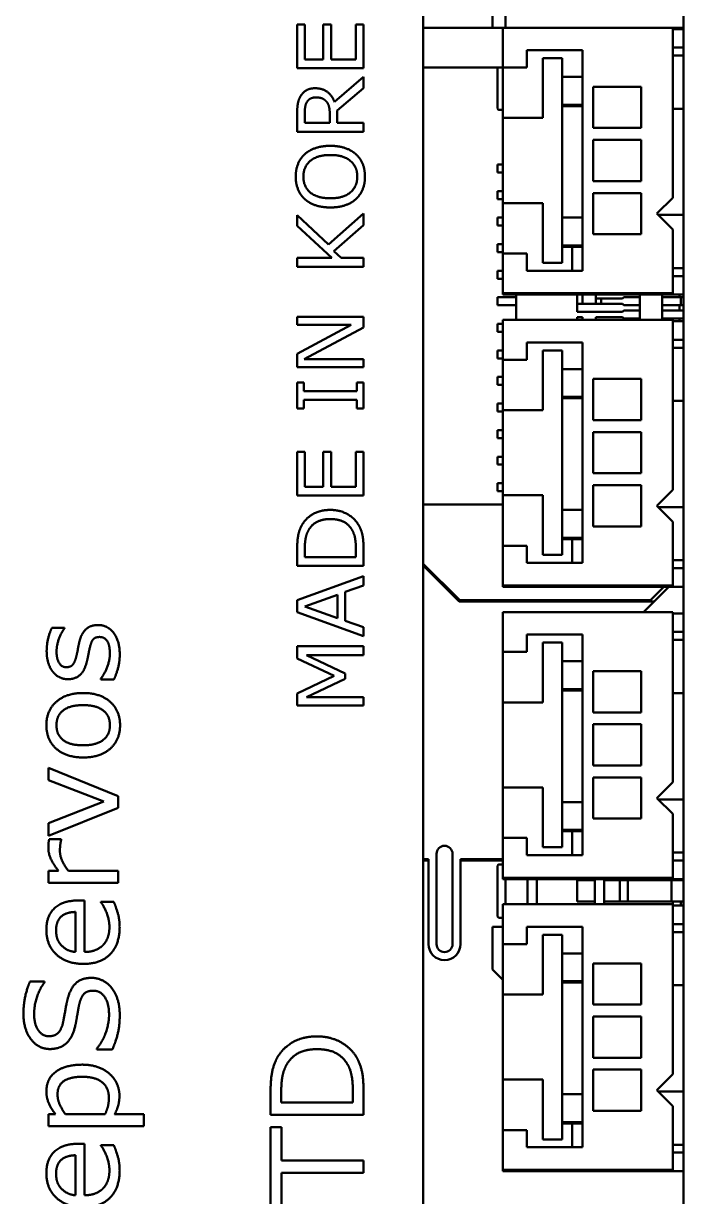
# Model space of a CAD drawing. Header units: millimetres. Extents: x 3118 to 4801, y 919 to 1849.
# Drawn here: x 3357.2 to 3382.06, y 1583.07 to 1627.24 of the extents above; entities that cross this region are included whole.
import ezdxf

# ---------------------------------------------------------------- set-up
doc = ezdxf.new("R2010")
doc.units = ezdxf.units.MM
doc.header["$LTSCALE"] = 1.8
doc.layers.add('외형선(ISO)', color=7, linetype='Continuous', lineweight=50)

msp = doc.modelspace()

# ---------------------------------------------------------------- linework, layer by layer
at = {"layer": '외형선(ISO)'}
for p, q in [((3372.26, 1642.327), (3372.26, 1548.727)), ((3382.06, 1550.527), (3382.06, 1640.527)), ((3375.36, 1627.077), (3375.36, 1630.527)), ((3374.86, 1627.077), (3374.86, 1628.477)), ((3367.51, 1627.195), (3367.51, 1625.55)), ((3367.805, 1627.195), (3367.51, 1627.195)), ((3367.805, 1625.882), (3367.805, 1627.195)), ((3368.489, 1627.195), (3368.489, 1625.882)), ((3368.785, 1627.195), (3368.489, 1627.195)), ((3368.785, 1625.882), (3368.785, 1627.195)), ((3369.714, 1627.195), (3369.714, 1625.882)), ((3370.01, 1627.195), (3369.714, 1627.195)), ((3370.01, 1625.55), (3370.01, 1627.195)), ((3372.26, 1627.077), (3382.06, 1627.077)), ((3381.66, 1627.077), (3375.26, 1627.077)), ((3375.26, 1627.077), (3375.26, 1625.577)), ((3381.66, 1620.677), (3381.66, 1627.077)), ((3382.06, 1627.027), (3381.66, 1627.027)), ((3376.16, 1625.577), (3376.16, 1626.227)), ((3378.26, 1626.227), (3376.16, 1626.227)), ((3378.26, 1617.927), (3378.26, 1626.227)), ((3381.66, 1626.327), (3382.06, 1626.327)), ((3368.489, 1625.882), (3367.805, 1625.882)), ((3369.714, 1625.882), (3368.785, 1625.882)), ((3376.76, 1623.677), (3376.76, 1625.927)), ((3377.49, 1625.927), (3376.76, 1625.927)), ((3377.49, 1625.927), (3377.49, 1618.227)), ((3381.66, 1626.027), (3382.06, 1626.027)), ((3382.06, 1626.027), (3382.06, 1624.027)), ((3367.51, 1625.55), (3370.01, 1625.55)), ((3370.01, 1625.227), (3368.916, 1624.286)), ((3370.01, 1624.795), (3370.01, 1625.227)), ((3372.26, 1625.577), (3375.26, 1625.577)), ((3375.06, 1625.577), (3375.06, 1624.032)), ((3375.26, 1623.677), (3375.26, 1625.577)), ((3375.26, 1625.577), (3376.16, 1625.577)), ((3378.26, 1625.227), (3377.49, 1625.227)), ((3369.016, 1623.958), (3370.01, 1624.795)), ((3380.46, 1624.852), (3378.66, 1624.852)), ((3378.66, 1624.852), (3378.66, 1623.302)), ((3380.46, 1623.302), (3380.46, 1624.852)), ((3367.51, 1623.858), (3367.51, 1623.158)), ((3367.797, 1623.491), (3367.797, 1623.882)), ((3368.738, 1623.827), (3368.738, 1623.491)), ((3369.016, 1623.491), (3369.016, 1623.958)), ((3375.11, 1623.982), (3375.26, 1623.982)), ((3378.26, 1624.177), (3377.49, 1624.177)), ((3377.49, 1624.127), (3378.26, 1624.127)), ((3381.66, 1624.027), (3382.06, 1624.027)), ((3368.738, 1623.491), (3367.797, 1623.491)), ((3370.01, 1623.491), (3369.016, 1623.491)), ((3370.01, 1623.158), (3370.01, 1623.491)), ((3375.26, 1623.677), (3376.76, 1623.677)), ((3375.26, 1623.677), (3375.26, 1620.477)), ((3367.51, 1623.158), (3370.01, 1623.158)), ((3378.66, 1623.302), (3380.46, 1623.302)), ((3378.66, 1622.852), (3378.66, 1621.302)), ((3380.46, 1622.852), (3378.66, 1622.852)), ((3380.46, 1621.302), (3380.46, 1622.852)), ((3375.26, 1621.927), (3375.06, 1621.927)), ((3375.06, 1621.927), (3375.06, 1621.627)), ((3375.26, 1621.627), (3375.06, 1621.627)), ((3378.66, 1621.302), (3380.46, 1621.302)), ((3375.26, 1620.927), (3375.06, 1620.927)), ((3375.06, 1620.927), (3375.06, 1620.627)), ((3378.66, 1620.852), (3378.66, 1619.302)), ((3380.46, 1620.852), (3378.66, 1620.852)), ((3380.46, 1619.302), (3380.46, 1620.852)), ((3375.26, 1620.627), (3375.06, 1620.627)), ((3375.26, 1618.577), (3375.26, 1620.477)), ((3375.26, 1620.477), (3376.76, 1620.477)), ((3376.76, 1620.477), (3376.76, 1618.227)), ((3381.66, 1620.677), (3381.06, 1620.077)), ((3367.51, 1620.025), (3367.51, 1619.621)), ((3368.685, 1618.913), (3367.51, 1620.025)), ((3370.01, 1620.078), (3368.685, 1618.913)), ((3370.01, 1619.648), (3370.01, 1620.078)), ((3375.26, 1619.927), (3375.06, 1619.927)), ((3375.06, 1619.927), (3375.06, 1619.627)), ((3378.26, 1619.927), (3377.49, 1619.927)), ((3381.06, 1620.077), (3381.66, 1619.477)), ((3381.11, 1620.027), (3382.06, 1620.027)), ((3382.06, 1620.027), (3382.06, 1618.027)), ((3367.51, 1619.621), (3368.812, 1618.411)), ((3368.897, 1618.66), (3370.01, 1619.648)), ((3375.26, 1619.627), (3375.06, 1619.627)), ((3381.66, 1617.077), (3381.66, 1619.477)), ((3378.66, 1619.302), (3380.46, 1619.302)), ((3369.163, 1618.411), (3368.897, 1618.66)), ((3375.26, 1618.927), (3375.06, 1618.927)), ((3375.06, 1618.927), (3375.06, 1618.627)), ((3375.26, 1618.627), (3375.06, 1618.627)), ((3375.26, 1618.577), (3376.16, 1618.577)), ((3375.26, 1617.077), (3375.26, 1618.577)), ((3376.16, 1618.577), (3376.16, 1617.927)), ((3378.26, 1618.877), (3377.49, 1618.877)), ((3377.49, 1618.827), (3377.86, 1618.827)), ((3378.26, 1618.827), (3377.86, 1618.827)), ((3377.86, 1618.827), (3377.86, 1617.927)), ((3367.51, 1618.411), (3367.51, 1618.078)), ((3368.812, 1618.411), (3367.51, 1618.411)), ((3370.01, 1618.411), (3369.163, 1618.411)), ((3370.01, 1618.078), (3370.01, 1618.411)), ((3377.49, 1618.227), (3376.76, 1618.227)), ((3367.51, 1618.078), (3370.01, 1618.078)), ((3375.26, 1617.927), (3375.06, 1617.927)), ((3375.06, 1617.927), (3375.06, 1617.627)), ((3378.26, 1617.927), (3376.16, 1617.927)), ((3382.06, 1618.027), (3381.66, 1618.027)), ((3382.06, 1617.727), (3381.66, 1617.727)), ((3375.26, 1617.627), (3375.06, 1617.627)), ((3375.76, 1616.927), (3375.06, 1616.927)), ((3375.06, 1616.927), (3375.06, 1616.627)), ((3375.26, 1617.027), (3375.26, 1617.077)), ((3381.66, 1617.077), (3375.26, 1617.077)), ((3377.26, 1617.027), (3375.26, 1617.027)), ((3375.76, 1617.027), (3375.76, 1616.077)), ((3377.26, 1617.077), (3377.26, 1617.027)), ((3377.26, 1617.027), (3380.26, 1617.027)), ((3378.06, 1616.677), (3378.06, 1617.027)), ((3378.26, 1616.677), (3378.26, 1617.027)), ((3378.76, 1616.877), (3378.76, 1617.027)), ((3379.06, 1616.877), (3378.76, 1616.877)), ((3378.76, 1616.677), (3378.76, 1616.877)), ((3378.96, 1616.677), (3378.96, 1616.877)), ((3379.06, 1616.877), (3379.763, 1616.877)), ((3379.81, 1616.927), (3379.763, 1616.877)), ((3380.41, 1616.927), (3379.81, 1616.927)), ((3380.26, 1617.077), (3380.26, 1617.027)), ((3380.26, 1617.027), (3382.06, 1617.027)), ((3380.41, 1617.027), (3380.41, 1616.077)), ((3381.26, 1616.077), (3381.26, 1617.027)), ((3381.81, 1616.927), (3381.26, 1616.927)), ((3381.81, 1616.927), (3381.91, 1616.927)), ((3381.91, 1616.927), (3381.91, 1617.027)), ((3381.91, 1616.927), (3382.06, 1616.927)), ((3381.96, 1616.627), (3381.96, 1616.927)), ((3375.76, 1616.627), (3375.06, 1616.627)), ((3378.06, 1616.377), (3378.06, 1616.677)), ((3378.36, 1616.677), (3378.06, 1616.677)), ((3378.36, 1616.377), (3378.06, 1616.377)), ((3379.76, 1616.677), (3378.36, 1616.677)), ((3378.36, 1616.377), (3379.76, 1616.377)), ((3379.81, 1616.627), (3379.76, 1616.677)), ((3379.76, 1616.377), (3379.81, 1616.427)), ((3379.81, 1616.627), (3380.41, 1616.627)), ((3380.41, 1616.427), (3379.81, 1616.427)), ((3381.26, 1616.627), (3381.81, 1616.627)), ((3381.81, 1616.427), (3381.26, 1616.427)), ((3381.81, 1616.627), (3381.91, 1616.627)), ((3381.81, 1616.427), (3381.91, 1616.427)), ((3381.91, 1616.627), (3382.06, 1616.627)), ((3381.91, 1616.427), (3381.91, 1616.627)), ((3382.06, 1616.427), (3381.91, 1616.427)), ((3367.51, 1616.197), (3367.51, 1615.886)), ((3370.01, 1616.197), (3367.51, 1616.197)), ((3369.55, 1615.886), (3367.51, 1614.805)), ((3367.51, 1615.886), (3369.55, 1615.886)), ((3370.01, 1615.786), (3370.01, 1616.197)), ((3375.26, 1615.927), (3375.06, 1615.927)), ((3375.06, 1615.927), (3375.06, 1615.627)), ((3381.66, 1616.077), (3375.26, 1616.077)), ((3375.26, 1616.077), (3375.26, 1614.577)), ((3378.06, 1616.077), (3378.06, 1616.177)), ((3378.06, 1616.177), (3378.26, 1616.177)), ((3378.26, 1616.077), (3378.26, 1616.177)), ((3378.76, 1616.077), (3378.76, 1616.177)), ((3379.06, 1616.177), (3378.76, 1616.177)), ((3379.76, 1616.177), (3379.06, 1616.177)), ((3379.76, 1616.177), (3379.81, 1616.127)), ((3380.41, 1616.127), (3379.81, 1616.127)), ((3381.81, 1616.127), (3381.26, 1616.127)), ((3381.66, 1609.677), (3381.66, 1616.077)), ((3382.06, 1616.027), (3381.66, 1616.027)), ((3381.81, 1616.127), (3381.91, 1616.127)), ((3382.06, 1616.127), (3381.91, 1616.127)), ((3381.91, 1616.027), (3381.91, 1616.127)), ((3367.773, 1614.601), (3370.01, 1615.786)), ((3375.26, 1615.627), (3375.06, 1615.627)), ((3376.16, 1614.577), (3376.16, 1615.227)), ((3378.26, 1615.227), (3376.16, 1615.227)), ((3378.26, 1606.927), (3378.26, 1615.227)), ((3381.66, 1615.327), (3382.06, 1615.327)), ((3381.66, 1615.027), (3382.06, 1615.027)), ((3382.06, 1615.027), (3382.06, 1613.027)), ((3367.51, 1614.805), (3367.51, 1614.291)), ((3370.01, 1614.601), (3367.773, 1614.601)), ((3370.01, 1614.291), (3370.01, 1614.601)), ((3375.26, 1614.927), (3375.06, 1614.927)), ((3375.06, 1614.927), (3375.06, 1614.627)), ((3375.26, 1614.627), (3375.06, 1614.627)), ((3375.26, 1612.677), (3375.26, 1614.577)), ((3375.26, 1614.577), (3376.16, 1614.577)), ((3376.76, 1612.677), (3376.76, 1614.927)), ((3377.49, 1614.927), (3376.76, 1614.927)), ((3377.49, 1614.927), (3377.49, 1607.227)), ((3367.51, 1614.291), (3370.01, 1614.291)), ((3378.26, 1614.227), (3377.49, 1614.227)), ((3367.51, 1613.723), (3367.51, 1612.737)), ((3367.765, 1613.723), (3367.51, 1613.723)), ((3367.765, 1613.397), (3367.765, 1613.723)), ((3369.754, 1613.723), (3369.754, 1613.397)), ((3370.01, 1613.723), (3369.754, 1613.723)), ((3370.01, 1612.737), (3370.01, 1613.723)), ((3375.26, 1613.927), (3375.06, 1613.927)), ((3375.06, 1613.927), (3375.06, 1613.627)), ((3380.46, 1613.852), (3378.66, 1613.852)), ((3378.66, 1613.852), (3378.66, 1612.302)), ((3380.46, 1612.302), (3380.46, 1613.852)), ((3369.754, 1613.397), (3367.765, 1613.397)), ((3375.26, 1613.627), (3375.06, 1613.627)), ((3367.765, 1613.064), (3369.754, 1613.064)), ((3367.765, 1612.737), (3367.765, 1613.064)), ((3369.754, 1613.064), (3369.754, 1612.737)), ((3375.26, 1612.927), (3375.06, 1612.927)), ((3375.06, 1612.927), (3375.06, 1612.627)), ((3378.26, 1613.177), (3377.49, 1613.177)), ((3377.49, 1613.127), (3378.26, 1613.127)), ((3381.66, 1613.027), (3382.06, 1613.027)), ((3367.51, 1612.737), (3367.765, 1612.737)), ((3369.754, 1612.737), (3370.01, 1612.737)), ((3375.26, 1612.627), (3375.06, 1612.627)), ((3375.26, 1612.677), (3376.76, 1612.677)), ((3375.26, 1612.677), (3375.26, 1609.477)), ((3375.26, 1611.927), (3375.06, 1611.927)), ((3375.06, 1611.927), (3375.06, 1611.627)), ((3378.66, 1612.302), (3380.46, 1612.302)), ((3375.26, 1611.627), (3375.06, 1611.627)), ((3378.66, 1611.852), (3378.66, 1610.302)), ((3380.46, 1611.852), (3378.66, 1611.852)), ((3380.46, 1610.302), (3380.46, 1611.852)), ((3367.51, 1611.107), (3367.51, 1609.462)), ((3367.805, 1611.107), (3367.51, 1611.107)), ((3367.805, 1609.795), (3367.805, 1611.107)), ((3368.489, 1611.107), (3368.489, 1609.795)), ((3368.785, 1611.107), (3368.489, 1611.107)), ((3368.785, 1609.795), (3368.785, 1611.107)), ((3369.714, 1611.107), (3369.714, 1609.795)), ((3370.01, 1611.107), (3369.714, 1611.107)), ((3370.01, 1609.462), (3370.01, 1611.107)), ((3375.26, 1610.927), (3375.06, 1610.927)), ((3375.06, 1610.927), (3375.06, 1610.627)), ((3375.26, 1610.627), (3375.06, 1610.627)), ((3378.66, 1610.302), (3380.46, 1610.302)), ((3368.489, 1609.795), (3367.805, 1609.795)), ((3369.714, 1609.795), (3368.785, 1609.795)), ((3375.26, 1609.927), (3375.06, 1609.927)), ((3375.06, 1609.927), (3375.06, 1609.627)), ((3378.66, 1609.852), (3378.66, 1608.302)), ((3380.46, 1609.852), (3378.66, 1609.852)), ((3380.46, 1608.302), (3380.46, 1609.852)), ((3367.51, 1609.462), (3370.01, 1609.462)), ((3375.26, 1609.627), (3375.06, 1609.627)), ((3375.26, 1607.577), (3375.26, 1609.477)), ((3375.26, 1609.477), (3376.76, 1609.477)), ((3376.76, 1609.477), (3376.76, 1607.227)), ((3381.66, 1609.677), (3381.06, 1609.077)), ((3372.26, 1609.127), (3375.26, 1609.127)), ((3378.26, 1608.927), (3377.49, 1608.927)), ((3381.06, 1609.077), (3381.66, 1608.477)), ((3381.11, 1609.027), (3382.06, 1609.027)), ((3382.06, 1609.027), (3382.06, 1607.027)), ((3381.66, 1606.077), (3381.66, 1608.477)), ((3378.66, 1608.302), (3380.46, 1608.302)), ((3375.26, 1607.577), (3376.16, 1607.577)), ((3375.26, 1606.077), (3375.26, 1607.577)), ((3376.16, 1607.577), (3376.16, 1606.927)), ((3378.26, 1607.877), (3377.49, 1607.877)), ((3377.49, 1607.827), (3377.86, 1607.827)), ((3378.26, 1607.827), (3377.86, 1607.827)), ((3377.86, 1607.827), (3377.86, 1606.927)), ((3367.51, 1607.437), (3367.51, 1606.813)), ((3367.797, 1607.146), (3367.797, 1607.458)), ((3369.722, 1607.146), (3367.797, 1607.146)), ((3369.722, 1607.458), (3369.722, 1607.146)), ((3370.01, 1606.813), (3370.01, 1607.444)), ((3377.49, 1607.227), (3376.76, 1607.227)), ((3367.51, 1606.813), (3370.01, 1606.813)), ((3372.26, 1606.899), (3373.631, 1605.527)), ((3372.26, 1606.828), (3373.61, 1605.477)), ((3378.26, 1606.927), (3376.16, 1606.927)), ((3382.06, 1607.027), (3381.66, 1607.027)), ((3382.06, 1606.727), (3381.66, 1606.727)), ((3370.01, 1606.433), (3367.51, 1605.523)), ((3370.01, 1606.08), (3370.01, 1606.433)), ((3367.799, 1605.293), (3369.028, 1605.731)), ((3369.028, 1605.731), (3369.028, 1604.852)), ((3369.316, 1605.835), (3370.01, 1606.08)), ((3369.316, 1604.748), (3369.316, 1605.835)), ((3375.26, 1606.027), (3375.26, 1606.077)), ((3381.66, 1606.077), (3375.26, 1606.077)), ((3377.26, 1606.027), (3375.26, 1606.027)), ((3377.26, 1606.077), (3377.26, 1606.027)), ((3377.26, 1606.027), (3380.26, 1606.027)), ((3380.26, 1606.077), (3380.26, 1606.027)), ((3380.26, 1606.027), (3382.06, 1606.027)), ((3380.551, 1605.077), (3381.501, 1606.027)), ((3380.819, 1605.527), (3381.319, 1606.027)), ((3367.51, 1605.523), (3367.51, 1605.078)), ((3369.028, 1604.852), (3367.799, 1605.293)), ((3373.61, 1605.477), (3379.61, 1605.477)), ((3373.631, 1605.527), (3380.819, 1605.527)), ((3379.01, 1605.477), (3379.01, 1605.527)), ((3379.91, 1605.477), (3379.61, 1605.477)), ((3380.21, 1605.477), (3379.91, 1605.477)), ((3380.951, 1605.477), (3380.21, 1605.477)), ((3367.51, 1605.078), (3370.01, 1604.168)), ((3381.66, 1605.077), (3375.26, 1605.077)), ((3375.26, 1605.077), (3375.26, 1603.577)), ((3381.66, 1598.677), (3381.66, 1605.077)), ((3382.06, 1605.027), (3381.66, 1605.027)), ((3358.747, 1604.487), (3358.276, 1604.487)), ((3358.747, 1604.464), (3358.747, 1604.487)), ((3370.01, 1604.505), (3369.316, 1604.748)), ((3370.01, 1604.168), (3370.01, 1604.505)), ((3376.16, 1603.577), (3376.16, 1604.227)), ((3378.26, 1604.227), (3376.16, 1604.227)), ((3378.26, 1595.927), (3378.26, 1604.227)), ((3381.66, 1604.327), (3382.06, 1604.327)), ((3381.66, 1604.027), (3382.06, 1604.027)), ((3382.06, 1604.027), (3382.06, 1602.027)), ((3367.51, 1603.788), (3367.51, 1603.327)), ((3370.01, 1603.788), (3367.51, 1603.788)), ((3370.01, 1603.456), (3370.01, 1603.788)), ((3375.26, 1601.677), (3375.26, 1603.577)), ((3375.26, 1603.577), (3376.16, 1603.577)), ((3376.76, 1601.677), (3376.76, 1603.927)), ((3377.49, 1603.927), (3376.76, 1603.927)), ((3377.49, 1603.927), (3377.49, 1596.227)), ((3367.51, 1603.327), (3368.901, 1602.682)), ((3367.856, 1603.456), (3370.01, 1603.456)), ((3369.322, 1602.762), (3367.856, 1603.456)), ((3378.26, 1603.227), (3377.49, 1603.227)), ((3368.901, 1602.682), (3367.51, 1602.017)), ((3369.322, 1602.564), (3369.322, 1602.762)), ((3380.46, 1602.852), (3378.66, 1602.852)), ((3378.66, 1602.852), (3378.66, 1601.302)), ((3380.46, 1601.302), (3380.46, 1602.852)), ((3360.113, 1602.562), (3360.113, 1602.539)), ((3360.113, 1602.539), (3360.61, 1602.539)), ((3367.856, 1601.874), (3369.322, 1602.564)), ((3367.51, 1602.017), (3367.51, 1601.564)), ((3370.01, 1601.874), (3367.856, 1601.874)), ((3370.01, 1601.564), (3370.01, 1601.874)), ((3378.26, 1602.177), (3377.49, 1602.177)), ((3377.49, 1602.127), (3378.26, 1602.127)), ((3381.66, 1602.027), (3382.06, 1602.027)), ((3367.51, 1601.564), (3370.01, 1601.564)), ((3375.26, 1601.677), (3376.76, 1601.677)), ((3375.26, 1601.677), (3375.26, 1598.477)), ((3378.66, 1601.302), (3380.46, 1601.302)), ((3378.66, 1600.852), (3378.66, 1599.302)), ((3380.46, 1600.852), (3378.66, 1600.852)), ((3380.46, 1599.302), (3380.46, 1600.852)), ((3358.141, 1599.213), (3358.141, 1598.75)), ((3360.767, 1598.15), (3358.141, 1599.213)), ((3378.66, 1599.302), (3380.46, 1599.302)), ((3358.141, 1598.75), (3360.23, 1597.944)), ((3378.66, 1598.852), (3378.66, 1597.302)), ((3380.46, 1598.852), (3378.66, 1598.852)), ((3380.46, 1597.302), (3380.46, 1598.852)), ((3381.66, 1598.677), (3381.06, 1598.077)), ((3375.26, 1596.577), (3375.26, 1598.477)), ((3375.26, 1598.477), (3376.76, 1598.477)), ((3376.76, 1598.477), (3376.76, 1596.227)), ((3360.23, 1597.944), (3358.141, 1597.127)), ((3360.767, 1597.707), (3360.767, 1598.15)), ((3378.26, 1597.927), (3377.49, 1597.927)), ((3381.06, 1598.077), (3381.66, 1597.477)), ((3381.11, 1598.027), (3382.06, 1598.027)), ((3382.06, 1598.027), (3382.06, 1596.027)), ((3358.141, 1596.65), (3360.767, 1597.707)), ((3381.66, 1595.077), (3381.66, 1597.477)), ((3358.141, 1597.127), (3358.141, 1596.65)), ((3378.66, 1597.302), (3380.46, 1597.302)), ((3358.624, 1596.527), (3358.17, 1596.527)), ((3358.624, 1596.504), (3358.624, 1596.527)), ((3375.26, 1596.577), (3376.16, 1596.577)), ((3375.26, 1595.077), (3375.26, 1596.577)), ((3376.16, 1596.577), (3376.16, 1595.927)), ((3378.26, 1596.877), (3377.49, 1596.877)), ((3377.49, 1596.827), (3377.86, 1596.827)), ((3378.26, 1596.827), (3377.86, 1596.827)), ((3377.86, 1596.827), (3377.86, 1595.927)), ((3377.49, 1596.227), (3376.76, 1596.227)), ((3382.06, 1596.027), (3381.66, 1596.027)), ((3372.26, 1595.777), (3372.46, 1595.777)), ((3372.46, 1595.727), (3372.26, 1595.727)), ((3372.46, 1592.577), (3372.46, 1595.777)), ((3372.76, 1592.577), (3372.76, 1595.977)), ((3373.36, 1595.977), (3373.36, 1592.577)), ((3373.66, 1595.777), (3373.66, 1592.577)), ((3373.66, 1595.777), (3375.26, 1595.777)), ((3375.06, 1595.727), (3373.66, 1595.727)), ((3375.06, 1595.727), (3375.06, 1595.777)), ((3375.26, 1595.727), (3375.06, 1595.727)), ((3375.11, 1595.572), (3375.26, 1595.572)), ((3378.26, 1595.927), (3376.16, 1595.927)), ((3382.06, 1595.727), (3381.66, 1595.727)), ((3358.141, 1595.33), (3358.141, 1594.887)), ((3358.53, 1595.33), (3358.141, 1595.33)), ((3360.767, 1595.33), (3358.904, 1595.33)), ((3360.767, 1594.887), (3360.767, 1595.33)), ((3375.06, 1595.522), (3375.06, 1593.622)), ((3358.141, 1594.887), (3360.767, 1594.887)), ((3375.26, 1595.027), (3375.26, 1595.077)), ((3381.66, 1595.077), (3375.26, 1595.077)), ((3377.26, 1595.027), (3375.26, 1595.027)), ((3375.36, 1595.027), (3375.36, 1594.077)), ((3376.185, 1594.077), (3376.185, 1595.027)), ((3376.535, 1594.077), (3376.535, 1595.027)), ((3377.26, 1595.077), (3377.26, 1595.027)), ((3377.26, 1595.027), (3380.26, 1595.027)), ((3378.06, 1594.987), (3378.06, 1594.187)), ((3378.06, 1594.987), (3378.16, 1594.987)), ((3378.725, 1594.987), (3378.16, 1594.987)), ((3378.725, 1594.077), (3378.725, 1595.027)), ((3379.075, 1594.077), (3379.075, 1595.027)), ((3379.66, 1594.987), (3379.075, 1594.987)), ((3379.66, 1594.987), (3379.66, 1594.187)), ((3379.96, 1594.987), (3379.66, 1594.987)), ((3379.96, 1594.987), (3380.71, 1594.987)), ((3379.96, 1594.987), (3379.96, 1594.187)), ((3380.26, 1595.077), (3380.26, 1595.027)), ((3380.26, 1595.027), (3382.06, 1595.027)), ((3381.61, 1594.987), (3380.71, 1594.987)), ((3381.61, 1594.987), (3381.61, 1594.187)), ((3381.61, 1594.987), (3382.06, 1594.987)), ((3381.66, 1595.027), (3381.66, 1594.987)), ((3381.96, 1594.987), (3381.96, 1595.027)), ((3359.498, 1594.219), (3359.258, 1594.219)), ((3359.498, 1592.282), (3359.498, 1594.219)), ((3360.124, 1594.167), (3360.124, 1594.144)), ((3360.607, 1594.167), (3360.124, 1594.167)), ((3381.66, 1594.077), (3375.26, 1594.077)), ((3375.26, 1594.077), (3375.26, 1592.577)), ((3378.06, 1594.187), (3378.16, 1594.187)), ((3378.16, 1594.187), (3378.725, 1594.187)), ((3379.075, 1594.187), (3379.66, 1594.187)), ((3379.66, 1594.187), (3379.96, 1594.187)), ((3379.96, 1594.187), (3380.71, 1594.187)), ((3381.61, 1594.187), (3380.71, 1594.187)), ((3382.06, 1594.187), (3381.61, 1594.187)), ((3381.66, 1594.187), (3381.66, 1594.077)), ((3381.66, 1587.677), (3381.66, 1594.077)), ((3382.06, 1594.027), (3381.66, 1594.027)), ((3381.96, 1594.027), (3381.96, 1594.187)), ((3359.161, 1593.787), (3359.161, 1592.282)), ((3375.26, 1593.572), (3375.11, 1593.572)), ((3374.86, 1593.227), (3375.26, 1593.227)), ((3374.86, 1593.227), (3374.86, 1591.627)), ((3376.16, 1592.577), (3376.16, 1593.227)), ((3378.26, 1593.227), (3376.16, 1593.227)), ((3376.76, 1590.677), (3376.76, 1592.927)), ((3377.49, 1592.927), (3376.76, 1592.927)), ((3377.49, 1592.927), (3377.49, 1585.227)), ((3378.26, 1584.927), (3378.26, 1593.227)), ((3381.66, 1593.327), (3382.06, 1593.327)), ((3381.66, 1593.027), (3382.06, 1593.027)), ((3382.06, 1593.027), (3382.06, 1591.027)), ((3375.26, 1590.677), (3375.26, 1592.577)), ((3375.26, 1592.577), (3376.16, 1592.577)), ((3378.26, 1592.227), (3377.49, 1592.227)), ((3374.86, 1591.627), (3375.26, 1591.227)), ((3380.46, 1591.852), (3378.66, 1591.852)), ((3378.66, 1591.852), (3378.66, 1590.302)), ((3380.46, 1590.302), (3380.46, 1591.852)), ((3357.998, 1591.167), (3357.45, 1591.167)), ((3357.998, 1591.133), (3357.998, 1591.167)), ((3378.26, 1591.177), (3377.49, 1591.177)), ((3377.49, 1591.127), (3378.26, 1591.127)), ((3381.66, 1591.027), (3382.06, 1591.027)), ((3375.26, 1590.677), (3376.76, 1590.677)), ((3375.26, 1590.677), (3375.26, 1587.477)), ((3378.66, 1590.302), (3380.46, 1590.302)), ((3378.66, 1589.852), (3378.66, 1588.302)), ((3380.46, 1589.852), (3378.66, 1589.852)), ((3380.46, 1588.302), (3380.46, 1589.852)), ((3359.967, 1588.642), (3359.967, 1588.607)), ((3359.967, 1588.607), (3360.55, 1588.607)), ((3378.66, 1588.302), (3380.46, 1588.302)), ((3378.66, 1587.852), (3378.66, 1586.302)), ((3380.46, 1587.852), (3378.66, 1587.852)), ((3380.46, 1586.302), (3380.46, 1587.852)), ((3381.66, 1587.677), (3381.06, 1587.077)), ((3375.26, 1585.577), (3375.26, 1587.477)), ((3375.26, 1587.477), (3376.76, 1587.477)), ((3376.76, 1587.477), (3376.76, 1585.227)), ((3366.51, 1587.024), (3366.51, 1586.15)), ((3366.912, 1586.616), (3366.912, 1587.053)), ((3369.607, 1587.053), (3369.607, 1586.616)), ((3370.01, 1586.15), (3370.01, 1587.033)), ((3378.26, 1586.927), (3377.49, 1586.927)), ((3381.06, 1587.077), (3381.66, 1586.477)), ((3381.11, 1587.027), (3382.06, 1587.027)), ((3382.06, 1587.027), (3382.06, 1585.027)), ((3369.607, 1586.616), (3366.912, 1586.616)), ((3378.66, 1586.302), (3380.46, 1586.302)), ((3381.66, 1584.077), (3381.66, 1586.477)), ((3358.141, 1586.17), (3358.141, 1585.727)), ((3358.416, 1586.17), (3358.141, 1586.17)), ((3360.276, 1586.17), (3358.787, 1586.17)), ((3361.736, 1586.17), (3360.636, 1586.17)), ((3361.736, 1585.727), (3361.736, 1586.17)), ((3366.51, 1586.15), (3370.01, 1586.15)), ((3378.26, 1585.877), (3377.49, 1585.877)), ((3358.141, 1585.727), (3361.736, 1585.727)), ((3366.51, 1585.682), (3366.51, 1582.713)), ((3366.924, 1585.682), (3366.51, 1585.682)), ((3366.924, 1584.43), (3366.924, 1585.682)), ((3375.26, 1585.577), (3376.16, 1585.577)), ((3375.26, 1584.077), (3375.26, 1585.577)), ((3376.16, 1585.577), (3376.16, 1584.927)), ((3377.49, 1585.827), (3377.86, 1585.827)), ((3378.26, 1585.827), (3377.86, 1585.827)), ((3377.86, 1585.827), (3377.86, 1584.927)), ((3359.498, 1585.059), (3359.258, 1585.059)), ((3359.498, 1583.122), (3359.498, 1585.059)), ((3360.124, 1585.007), (3360.124, 1584.984)), ((3360.607, 1585.007), (3360.124, 1585.007)), ((3377.49, 1585.227), (3376.76, 1585.227)), ((3382.06, 1585.027), (3381.66, 1585.027)), ((3359.161, 1584.627), (3359.161, 1583.122)), ((3378.26, 1584.927), (3376.16, 1584.927)), ((3382.06, 1584.727), (3381.66, 1584.727)), ((3370.01, 1584.43), (3366.924, 1584.43)), ((3370.01, 1583.964), (3370.01, 1584.43)), ((3375.26, 1584.027), (3375.26, 1584.077)), ((3381.66, 1584.077), (3375.26, 1584.077)), ((3377.26, 1584.077), (3377.26, 1584.027)), ((3380.26, 1584.077), (3380.26, 1584.027)), ((3366.924, 1583.964), (3370.01, 1583.964)), ((3366.924, 1582.713), (3366.924, 1583.964)), ((3377.26, 1584.027), (3375.26, 1584.027)), ((3377.26, 1584.027), (3380.26, 1584.027)), ((3380.26, 1584.027), (3382.06, 1584.027))]:
    msp.add_line(p, q, dxfattribs=at)
for centre, radius, start, end in [((3375.11, 1624.032), 0.05, 180, 270), ((3373.06, 1595.977), 0.3, 0, 180), ((3375.11, 1595.522), 0.05, 90, 180), ((3375.11, 1593.622), 0.05, 180, 270), ((3373.06, 1592.577), 0.6, 180, 0), ((3373.06, 1592.577), 0.3, 180, 0)]:
    msp.add_arc(centre, radius, start, end, dxfattribs=at)
for points in [[(3368.189, 1624.797), (3367.989, 1624.797), (3367.73, 1624.644), (3367.644, 1624.507)], [(3368.916, 1624.286), (3368.824, 1624.525), (3368.461, 1624.797), (3368.189, 1624.797)], [(3367.644, 1624.507), (3367.569, 1624.386), (3367.51, 1624.084), (3367.51, 1623.858)], [(3367.797, 1623.882), (3367.797, 1624.017), (3367.836, 1624.217), (3367.885, 1624.288)], [(3367.885, 1624.288), (3367.942, 1624.376), (3368.107, 1624.452), (3368.214, 1624.452)], [(3368.214, 1624.452), (3368.354, 1624.452), (3368.538, 1624.38), (3368.607, 1624.303)], [(3368.607, 1624.303), (3368.683, 1624.221), (3368.738, 1623.986), (3368.738, 1623.827)], [(3368.761, 1622.629), (3368.45, 1622.629), (3367.965, 1622.466), (3367.795, 1622.313)], [(3369.722, 1622.313), (3369.559, 1622.464), (3369.069, 1622.629), (3368.761, 1622.629)], [(3367.795, 1622.313), (3367.632, 1622.164), (3367.456, 1621.737), (3367.456, 1621.468)], [(3367.744, 1621.47), (3367.744, 1621.848), (3368.273, 1622.284), (3368.761, 1622.284)], [(3368.761, 1622.284), (3369.252, 1622.284), (3369.775, 1621.844), (3369.775, 1621.47)], [(3370.063, 1621.468), (3370.063, 1621.737), (3369.891, 1622.16), (3369.722, 1622.313)], [(3367.456, 1621.468), (3367.456, 1621.209), (3367.632, 1620.772), (3367.795, 1620.625)], [(3368.761, 1620.654), (3368.273, 1620.654), (3367.744, 1621.088), (3367.744, 1621.47)], [(3369.775, 1621.47), (3369.775, 1621.097), (3369.252, 1620.654), (3368.761, 1620.654)], [(3369.722, 1620.623), (3369.887, 1620.774), (3370.063, 1621.205), (3370.063, 1621.468)], [(3367.795, 1620.625), (3367.969, 1620.47), (3368.454, 1620.309), (3368.761, 1620.309)], [(3368.761, 1620.309), (3369.071, 1620.309), (3369.554, 1620.472), (3369.722, 1620.623)], [(3368.763, 1608.923), (3368.397, 1608.923), (3367.867, 1608.637), (3367.707, 1608.382)], [(3369.81, 1608.38), (3369.656, 1608.627), (3369.103, 1608.923), (3368.763, 1608.923)], [(3367.707, 1608.382), (3367.616, 1608.233), (3367.51, 1607.803), (3367.51, 1607.437)], [(3367.946, 1608.17), (3368.063, 1608.374), (3368.465, 1608.578), (3368.756, 1608.578)], [(3368.756, 1608.578), (3369.048, 1608.578), (3369.436, 1608.393), (3369.556, 1608.205)], [(3370.01, 1607.444), (3370.01, 1607.788), (3369.916, 1608.209), (3369.81, 1608.38)], [(3367.797, 1607.458), (3367.797, 1607.691), (3367.863, 1608.023), (3367.946, 1608.17)], [(3369.556, 1608.205), (3369.652, 1608.056), (3369.722, 1607.699), (3369.722, 1607.458)], [(3358.276, 1604.487), (3358.193, 1604.327), (3358.078, 1603.844), (3358.078, 1603.61)], [(3358.45, 1603.579), (3358.45, 1603.81), (3358.621, 1604.296), (3358.747, 1604.464)], [(3359.55, 1604.424), (3359.378, 1604.256), (3359.307, 1603.947)], [(3360.01, 1604.59), (3359.724, 1604.59), (3359.55, 1604.424)], [(3360.83, 1603.482), (3360.83, 1603.996), (3360.37, 1604.59), (3360.01, 1604.59)], [(3359.307, 1603.947), (3359.284, 1603.847), (3359.227, 1603.544), (3359.198, 1603.422)], [(3359.696, 1603.707), (3359.753, 1603.959), (3359.83, 1604.05)], [(3359.83, 1604.05), (3359.91, 1604.139), (3360.067, 1604.139)], [(3360.067, 1604.139), (3360.27, 1604.139), (3360.458, 1603.81), (3360.458, 1603.519)], [(3358.078, 1603.61), (3358.078, 1603.359), (3358.207, 1602.953), (3358.318, 1602.822)], [(3358.821, 1603.002), (3358.636, 1603.002), (3358.45, 1603.336), (3358.45, 1603.579)], [(3359.584, 1603.184), (3359.618, 1603.31), (3359.673, 1603.613), (3359.696, 1603.707)], [(3360.458, 1603.519), (3360.458, 1603.284), (3360.273, 1602.77), (3360.113, 1602.562)], [(3359.064, 1603.102), (3358.984, 1603.002), (3358.821, 1603.002)], [(3358.878, 1602.55), (3359.138, 1602.55), (3359.493, 1602.839), (3359.584, 1603.184)], [(3359.198, 1603.422), (3359.147, 1603.202), (3359.064, 1603.102)], [(3360.61, 1602.539), (3360.69, 1602.704), (3360.83, 1603.19), (3360.83, 1603.482)], [(3358.318, 1602.822), (3358.43, 1602.684), (3358.718, 1602.55), (3358.878, 1602.55)], [(3359.456, 1602.03), (3358.813, 1602.03), (3358.067, 1601.37), (3358.067, 1600.819)], [(3360.841, 1600.819), (3360.841, 1601.37), (3360.098, 1602.03), (3359.456, 1602.03)], [(3358.447, 1600.819), (3358.447, 1601.173), (3358.944, 1601.573), (3359.456, 1601.573)], [(3359.456, 1601.573), (3359.956, 1601.573), (3360.461, 1601.17), (3360.461, 1600.819)], [(3358.067, 1600.819), (3358.067, 1600.262), (3358.813, 1599.604), (3359.456, 1599.604)], [(3359.456, 1600.062), (3358.944, 1600.062), (3358.447, 1600.459), (3358.447, 1600.819)], [(3360.461, 1600.819), (3360.461, 1600.462), (3359.95, 1600.062), (3359.456, 1600.062)], [(3359.456, 1599.604), (3360.098, 1599.604), (3360.841, 1600.262), (3360.841, 1600.819)], [(3358.17, 1596.527), (3358.153, 1596.424), (3358.141, 1596.322), (3358.141, 1596.204)], [(3358.578, 1596.093), (3358.578, 1596.219), (3358.601, 1596.404), (3358.624, 1596.504)], [(3358.141, 1596.204), (3358.141, 1595.996), (3358.318, 1595.593), (3358.53, 1595.33)], [(3358.904, 1595.33), (3358.758, 1595.507), (3358.578, 1595.887), (3358.578, 1596.093)], [(3359.258, 1594.219), (3358.687, 1594.219), (3358.067, 1593.642), (3358.067, 1593.11)], [(3360.124, 1594.144), (3360.227, 1594.027), (3360.441, 1593.484), (3360.441, 1593.216)], [(3360.827, 1593.222), (3360.827, 1593.479), (3360.701, 1593.944), (3360.607, 1594.167)], [(3358.433, 1593.087), (3358.433, 1593.439), (3358.813, 1593.784), (3359.161, 1593.787)], [(3358.067, 1593.11), (3358.067, 1592.536), (3358.824, 1591.833), (3359.467, 1591.833)], [(3359.161, 1592.282), (3358.85, 1592.31), (3358.433, 1592.73), (3358.433, 1593.087)], [(3359.467, 1591.833), (3360.118, 1591.833), (3360.827, 1592.567), (3360.827, 1593.222)], [(3360.441, 1593.216), (3360.441, 1593.013), (3360.327, 1592.676), (3360.216, 1592.556)], [(3360.216, 1592.556), (3360.101, 1592.427), (3359.741, 1592.282), (3359.498, 1592.282)], [(3357.45, 1591.167), (3357.344, 1590.93), (3357.204, 1590.313), (3357.204, 1589.944)], [(3359.767, 1591.307), (3359.393, 1591.307), (3358.973, 1590.913), (3358.87, 1590.522)], [(3360.51, 1590.944), (3360.373, 1591.116), (3359.973, 1591.307), (3359.767, 1591.307)], [(3357.607, 1589.939), (3357.607, 1590.282), (3357.83, 1590.933), (3357.998, 1591.133)], [(3359.318, 1590.362), (3359.381, 1590.596), (3359.601, 1590.824), (3359.833, 1590.824)], [(3359.833, 1590.824), (3360.104, 1590.824), (3360.427, 1590.342), (3360.427, 1589.91)], [(3360.83, 1589.904), (3360.83, 1590.256), (3360.661, 1590.756), (3360.51, 1590.944)], [(3358.87, 1590.522), (3358.821, 1590.327), (3358.727, 1589.773), (3358.693, 1589.622)], [(3359.164, 1589.544), (3359.21, 1589.773), (3359.273, 1590.187), (3359.318, 1590.362)], [(3357.204, 1589.944), (3357.204, 1589.37), (3357.767, 1588.627), (3358.204, 1588.627)], [(3358.161, 1589.11), (3357.916, 1589.11), (3357.607, 1589.564), (3357.607, 1589.939)], [(3360.427, 1589.91), (3360.427, 1589.602), (3360.187, 1588.907), (3359.967, 1588.642)], [(3360.55, 1588.607), (3360.69, 1588.919), (3360.83, 1589.524), (3360.83, 1589.904)], [(3358.693, 1589.622), (3358.627, 1589.336), (3358.378, 1589.11), (3358.161, 1589.11)], [(3358.204, 1588.627), (3358.587, 1588.627), (3359.064, 1589.076), (3359.164, 1589.544)], [(3368.264, 1589.104), (3367.752, 1589.104), (3367.01, 1588.704), (3366.787, 1588.347)], [(3369.73, 1588.344), (3369.515, 1588.69), (3368.741, 1589.104), (3368.264, 1589.104)], [(3367.121, 1588.05), (3367.284, 1588.336), (3367.847, 1588.622), (3368.255, 1588.622)], [(3368.255, 1588.622), (3368.664, 1588.622), (3369.207, 1588.362), (3369.375, 1588.099)], [(3366.787, 1588.347), (3366.658, 1588.139), (3366.51, 1587.536), (3366.51, 1587.024)], [(3366.912, 1587.053), (3366.912, 1587.379), (3367.004, 1587.844), (3367.121, 1588.05)], [(3369.375, 1588.099), (3369.51, 1587.89), (3369.607, 1587.39), (3369.607, 1587.053)], [(3370.01, 1587.033), (3370.01, 1587.516), (3369.878, 1588.104), (3369.73, 1588.344)], [(3359.421, 1588.039), (3358.784, 1588.039), (3358.067, 1587.51), (3358.067, 1587.036)], [(3360.453, 1587.687), (3360.27, 1587.856), (3359.741, 1588.039), (3359.421, 1588.039)], [(3360.818, 1586.879), (3360.818, 1587.113), (3360.627, 1587.533), (3360.453, 1587.687)], [(3358.487, 1586.922), (3358.487, 1587.259), (3358.958, 1587.582), (3359.433, 1587.582)], [(3359.433, 1587.582), (3359.921, 1587.582), (3360.421, 1587.167), (3360.421, 1586.799)], [(3358.067, 1587.036), (3358.067, 1586.787), (3358.267, 1586.347), (3358.416, 1586.17)], [(3358.787, 1586.17), (3358.653, 1586.347), (3358.487, 1586.73), (3358.487, 1586.922)], [(3360.421, 1586.799), (3360.421, 1586.627), (3360.361, 1586.359), (3360.276, 1586.17)], [(3360.636, 1586.17), (3360.73, 1586.342), (3360.818, 1586.673), (3360.818, 1586.879)], [(3359.258, 1585.059), (3358.687, 1585.059), (3358.067, 1584.482), (3358.067, 1583.95)], [(3360.124, 1584.984), (3360.227, 1584.867), (3360.441, 1584.324), (3360.441, 1584.056)], [(3360.827, 1584.062), (3360.827, 1584.319), (3360.701, 1584.784), (3360.607, 1585.007)], [(3358.433, 1583.927), (3358.433, 1584.279), (3358.813, 1584.624), (3359.161, 1584.627)], [(3358.067, 1583.95), (3358.067, 1583.376), (3358.824, 1582.673), (3359.467, 1582.673)], [(3359.161, 1583.122), (3358.85, 1583.15), (3358.433, 1583.57), (3358.433, 1583.927)], [(3359.467, 1582.673), (3360.118, 1582.673), (3360.827, 1583.407), (3360.827, 1584.062)], [(3360.441, 1584.056), (3360.441, 1583.853), (3360.327, 1583.516), (3360.216, 1583.396)], [(3360.216, 1583.396), (3360.101, 1583.267), (3359.741, 1583.122), (3359.498, 1583.122)]]:
    msp.add_open_spline(points, degree=2, dxfattribs=at)

doc.saveas('drawing.dxf')
